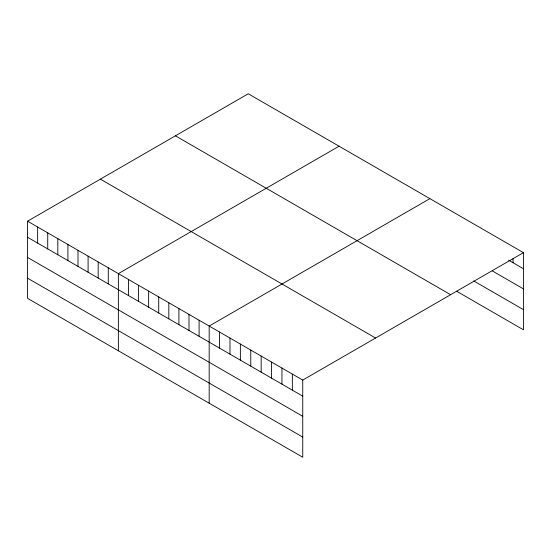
<?xml version="1.0" encoding="UTF-8"?>
<svg xmlns="http://www.w3.org/2000/svg" width="551" height="551" viewBox="0 0 551 551"><rect width="100%" height="100%" fill="white"/><g stroke="black" fill="none" stroke-linecap="round" stroke-linejoin="round"><path stroke-width="0.83" d="M27.55 221.192L302.747 380.08L302.747 457.227L27.55 298.339L27.55 221.192L248.253 93.773L523.45 252.661L523.45 329.808L456.614 291.217M339.065 146.208L118.369 273.627L118.369 350.773M429.883 198.635L209.18 326.061L209.18 403.208M302.747 380.08L523.45 252.661M508.601 260.162L523.45 268.736M492.263 270.885L523.45 288.889M473.695 280.927L523.45 309.655M175.418 135.821L450.622 294.709M100.378 179.144L375.582 338.032M27.55 237.274L302.747 396.155M27.55 257.427L302.747 416.308M27.55 278.186L302.747 437.074M513.057 258.502L513.057 262.737M292.354 374.081L292.354 390.156M281.954 368.075L281.954 384.157M271.56 362.076L271.56 378.151M261.16 356.07L261.16 372.152M250.767 350.071L250.767 366.146M240.374 344.065L240.374 360.147M229.974 338.066L229.974 354.141M219.58 332.06L219.58 348.142M199.09 320.234L199.09 336.31M189 314.407L189 330.483M178.91 308.581L178.91 324.663M168.82 302.754L168.82 318.836M158.729 296.927L158.729 313.009M148.639 291.107L148.639 307.183M138.549 285.28L138.549 301.356M128.459 279.453L128.459 295.529M108.278 267.8L108.278 283.882M98.181 261.973L98.181 278.055M88.091 256.153L88.091 272.228M78.001 250.326L78.001 266.402M67.911 244.499L67.911 260.575M57.821 238.673L57.821 254.748M47.73 232.846L47.73 248.928M37.64 227.019L37.64 243.101"/></g></svg>
